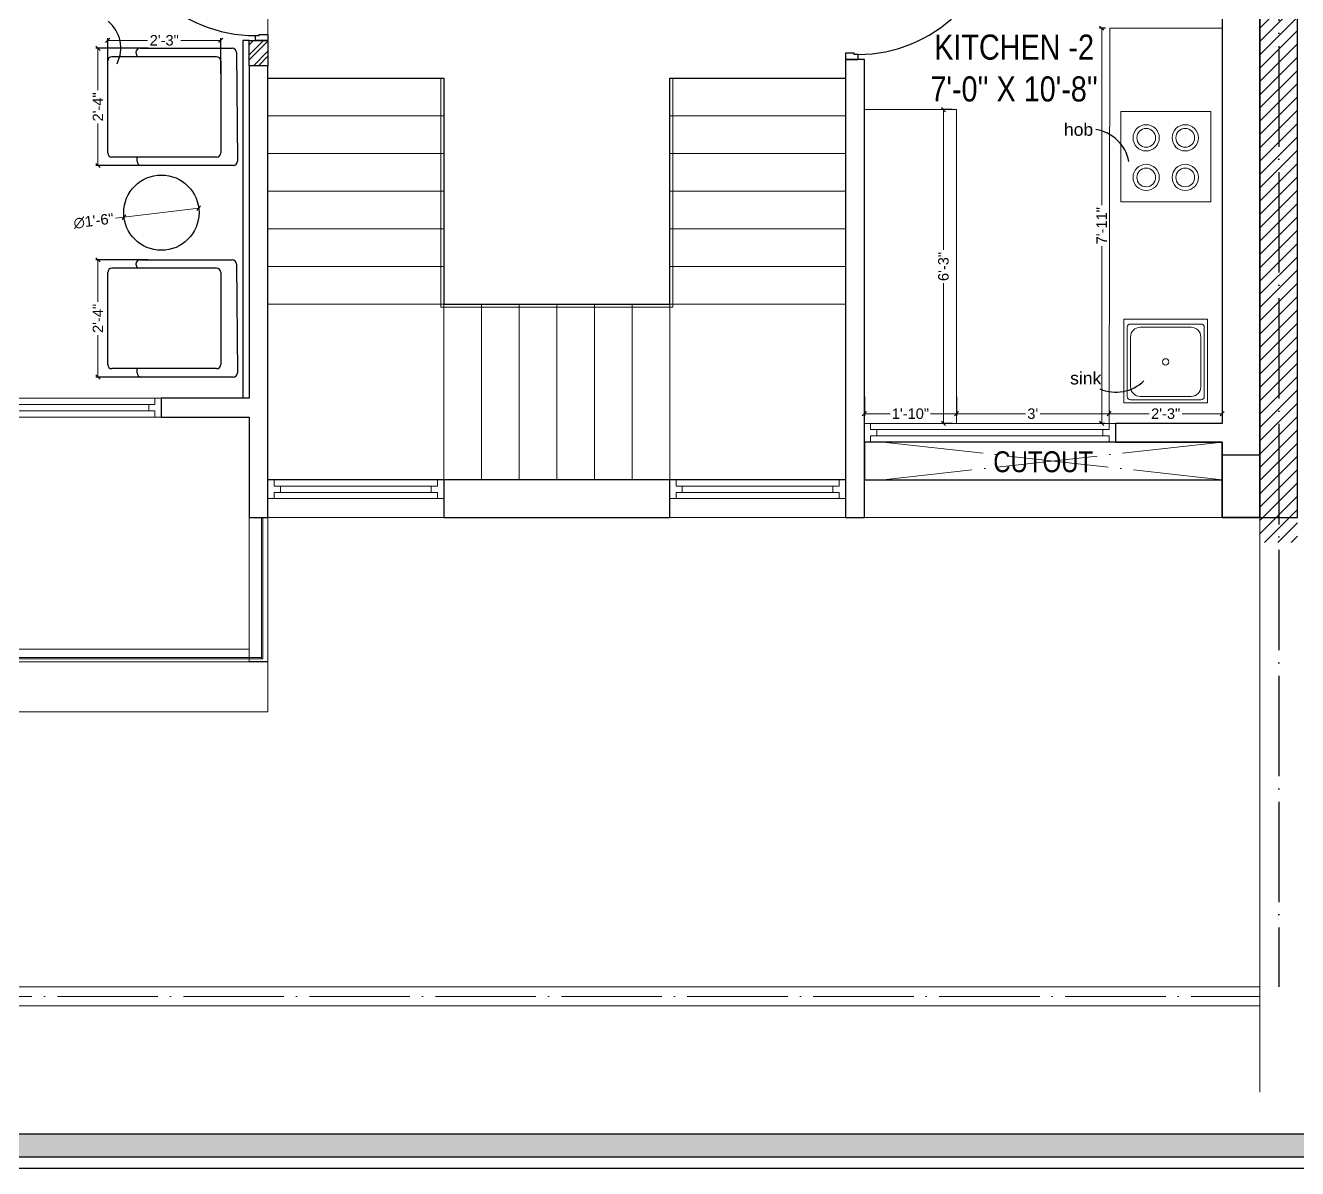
# Model space of a CAD drawing. Header units: millimetres. Extents: x 56222 to 3066687, y -650199 to -121287.
# Drawn here: x 155545.3 to 155849.2, y -179290 to -179016.7 of the extents above; entities that cross this region are included whole.
import ezdxf

# ---------------------------------------------------------------- set-up
doc = ezdxf.new("R2010")
doc.units = ezdxf.units.MM
doc.header["$MEASUREMENT"] = 0
doc.header["$PDMODE"] = 35
doc.linetypes.add('ACAD_ISO04W100', pattern=[30, 24, -3, 0, -3])
doc.layers.get('Defpoints').update_dxf_attribs({"color": 220})
for name, color, linetype in [('AR DOOR', 40, 'Continuous'), ('AR ELE-5', 134, 'Continuous'), ('str coll', 6, 'Continuous')]:
    doc.layers.add(name, color=color, linetype=linetype)
for name, color, linetype, lineweight in [('COLUMN', 1, 'Continuous', 30), ('dim05', 1, 'Continuous', 13), ('FIRST FLOOR', 7, 'Continuous', 9), ('FIRST FLOOR ( DW_RAIL )', 7, 'Continuous', 9), ('FIRST FLOOR ( TEXT )', 7, 'Continuous', 9), ('FIRST FLOOR_( PLine )_', 251, 'Continuous', 30), ('FIRST FLOOR_( STAIR )', 251, 'Continuous', 9), ('FURNITURE', 32, 'Continuous', 9), ('GROUND FLOOR', 7, 'Continuous', 9), ('GROUND FLOOR  ( HATCH )', 251, 'Continuous', 9), ('GROUND FLOOR  ( PLINE )', 251, 'Continuous', 30), ('GROUND FLOOR ( DW_RAIL )', 7, 'Continuous', 9), ('Labelling', 1, 'Continuous', 25), ('NAME PLATE', 7, 'Continuous', 25), ('wall', 7, 'Continuous', 30), ('X_PLOT', 1, 'Continuous', 9)]:
    doc.layers.add(name, color=color, linetype=linetype, lineweight=lineweight)
doc.layers.add('XX~SLAB ( PLINE )', color=251, linetype='Continuous', plot=False)
doc.styles.add('Arial', font='arial.ttf')
doc.styles.add("Cn_BT_0'-0", font='swissc.ttf')
doc.styles.add('KATHA', font='swissc.ttf')
doc.styles.get("Standard").update_dxf_attribs({"font": 'arial.ttf', "height": 6})
doc.styles.add('style4', font='ARIALN.TTF')
doc.dimstyles.new('ISO-25', dxfattribs={"dimtxt": 2.5, "dimasz": 1, "dimexe": 0.5, "dimexo": 1, "dimtad": 0, "dimdec": 1, "dimlunit": 4, "dimtxsty": 'Standard', "dimblk": 'OBLIQUE', "dimcen": 2.5, "dimclrd": 1, "dimclre": 1, "dimclrt": 5, "dimadec": 0, "dimazin": 0, "dimtfac": 1, "dimtdec": 1, "dimtmove": 0, "dimatfit": 3, "dimfxl": 1, "dimlwd": -1, "dimarcsym": 0})

# ---------------------------------------------------------------- blocks, each defined once
blk = doc.blocks.new('*U255')
for points in [[(0, 0), (0, 1120), (-30, 1120), (-30, 0)], [(40, 0), (0, 0), (0, -30), (-10, -30), (-10, -100), (40, -100)], [(-1160, 0), (-1120, 0), (-1120, -30), (-1110, -30), (-1110, -100), (-1160, -100)]]:
    blk.add_lwpolyline(points, close=True)
at = {"layer": 'AR ELE-5', "linetype": 'ByBlock', "ltscale": 15}
blk.add_arc((2, -1), 1122, 92.373, 179.9653, dxfattribs=at)
blk = doc.blocks.new('*U256')
for points in [[(-1160, 0), (-1120, 0), (-1120, 30), (-1110, 30), (-1110, 100), (-1160, 100)], [(0, 0), (0, -1120), (-30, -1120), (-30, 0)], [(40, 0), (0, 0), (0, 30), (-10, 30), (-10, 100), (40, 100)]]:
    blk.add_lwpolyline(points, close=True)
at = {"layer": 'AR ELE-5', "linetype": 'ByBlock', "ltscale": 15}
blk.add_arc((2, 1), 1122, 180.0347, 267.627, dxfattribs=at)
blk = doc.blocks.new('LAYOUT FILE')
at = {"layer": 'NAME PLATE', "true_color": 0xd39e00}
h = blk.add_hatch(color=42, dxfattribs=at)
h.paths.add_polyline_path([(3346889.83, -513806.18), (3346889.83, -514260.7), (3347535.56, -514260.7), (3347535.56, -513806.18)])
h.paths.add_polyline_path([(3346894.36, -513810.71), (3347531.03, -513810.71), (3347531.03, -514256.17), (3346894.36, -514256.17)], flags=16)
at = {"layer": 'NAME PLATE', "color": 42, "true_color": 0xd39e00}
for points in [[(3346887.56, -513803.91), (3347537.83, -513803.91), (3347537.83, -514262.96), (3346887.56, -514262.96)], [(3346889.83, -513806.18), (3347535.56, -513806.18), (3347535.56, -514260.7), (3346889.83, -514260.7)], [(3346894.36, -513810.71), (3347531.03, -513810.71), (3347531.03, -514256.17), (3346894.36, -514256.17)]]:
    blk.add_lwpolyline(points, close=True, dxfattribs=at)
blk = doc.blocks.new("SINK 20'' X 20''")
at = {"layer": 'FURNITURE'}
for p, q in [((3351628.98, -518299.55), (3351628.98, -518283)), ((3351629.75, -518282.23), (3351646.6, -518282.23)), ((3351632.08, -518283), (3351644.24, -518283)), ((3351647.38, -518283), (3351647.38, -518299.55)), ((3351629.75, -518297.22), (3351629.75, -518285.33)), ((3351646.57, -518285.33), (3351646.57, -518297.22)), ((3351644.24, -518299.55), (3351632.08, -518299.55)), ((3351646.6, -518300.32), (3351629.75, -518300.32))]:
    blk.add_line(p, q, dxfattribs=at)
blk.add_lwpolyline([(3351648.16, -518281.09), (3351628.16, -518281.09), (3351628.16, -518301.09), (3351648.16, -518301.09)], close=True, dxfattribs=at)
blk.add_circle((3351638.16, -518291.28), 0.762, dxfattribs=at)
for centre, radius, start, end in [((3351629.75, -518283), 0.775, 90, 180), ((3351632.08, -518285.33), 2.32, 90, 180), ((3351644.24, -518285.33), 2.32, 0, 90), ((3351646.6, -518283), 0.775, 0, 90), ((3351632.08, -518297.22), 2.32, 180, 270), ((3351644.24, -518297.22), 2.32, 270, 0), ((3351629.75, -518299.55), 0.775, 180, 270), ((3351646.6, -518299.55), 0.775, 270, 0)]:
    blk.add_arc(centre, radius, start, end, dxfattribs=at)
blk = doc.blocks.new('sf sfs')
at = {"layer": 'FURNITURE'}
blk.add_line((3348685.97, -514612.12), (3348664.42, -514612.12), dxfattribs=at)
blk.add_lwpolyline([(3348664.42, -514612.12), (3348664.42, -514590.57), (3348685.97, -514590.57), (3348685.97, -514612.12)], dxfattribs=at)
for centre, radius in [((3348670.49, -514596.83), 3.14), ((3348670.49, -514596.83), 2.24), ((3348679.82, -514596.83), 3.14), ((3348679.82, -514596.83), 2.24), ((3348670.49, -514606.3), 3.14), ((3348670.49, -514606.3), 2.24), ((3348679.82, -514606.3), 3.14), ((3348679.82, -514606.3), 2.24)]:
    blk.add_circle(centre, radius, dxfattribs=at)
blk = doc.blocks.new('_Oblique')
at = {"layer": 'wall', "color": 0, "lineweight": -2}
blk.add_line((-0.5, -0.5), (0.5, 0.5), dxfattribs=at)
blk = doc.blocks.new('*D305')
at = {"layer": 'Defpoints', "color": 0, "transparency": 16777216}
for p in [(155745.72, -179104.5), (155767.72, -179104.5), (155767.72, -179109.55)]:
    blk.add_point(p, dxfattribs=at)
at = {"layer": 'dim05', "color": 1, "linetype": 'Continuous', "lineweight": -2, "transparency": 16777216}
for p, q in [((155745.72, -179105.5), (155745.72, -179110.05)), ((155767.72, -179105.5), (155767.72, -179110.05))]:
    blk.add_line(p, q, dxfattribs=at)
at = {"layer": 'dim05', "color": 1, "linetype": 'Continuous', "transparency": 16777216}
for p, q in [((155745.72, -179109.55), (155751.92, -179109.55)), ((155767.72, -179109.55), (155761.52, -179109.55))]:
    blk.add_line(p, q, dxfattribs=at)
at = {"layer": 'dim05', "color": 1, "transparency": 16777216, "rotation": 180}
blk.add_blockref('_Oblique', (155745.72, -179109.55), dxfattribs=at)
at = {"layer": 'dim05', "color": 1, "transparency": 16777216}
blk.add_blockref('_Oblique', (155767.72, -179109.55), dxfattribs=at)
at = {"layer": 'dim05', "color": 5, "lineweight": 25, "transparency": 16777216, "insert": (155756.72, -179109.55), "char_height": 2.5, "attachment_point": 5, "style": 'Arial'}
blk.add_mtext('1\'-10"', dxfattribs=at)
blk = doc.blocks.new('*D306')
at = {"layer": 'Defpoints', "color": 0, "transparency": 16777216}
for p in [(155767.72, -179104.5), (155804.19, -179109.55), (155804.19, -179109.67)]:
    blk.add_point(p, dxfattribs=at)
at = {"layer": 'dim05', "color": 1, "linetype": 'Continuous', "lineweight": -2, "transparency": 16777216}
for p, q in [((155767.72, -179105.5), (155767.72, -179110.05)), ((155804.19, -179108.67), (155804.19, -179109.05))]:
    blk.add_line(p, q, dxfattribs=at)
at = {"layer": 'dim05', "color": 1, "linetype": 'Continuous', "transparency": 16777216}
for p, q in [((155767.72, -179109.55), (155784.18, -179109.55)), ((155804.19, -179109.55), (155787.73, -179109.55))]:
    blk.add_line(p, q, dxfattribs=at)
at = {"layer": 'dim05', "color": 1, "transparency": 16777216, "rotation": 180}
blk.add_blockref('_Oblique', (155767.72, -179109.55), dxfattribs=at)
at = {"layer": 'dim05', "color": 1, "transparency": 16777216}
blk.add_blockref('_Oblique', (155804.19, -179109.55), dxfattribs=at)
at = {"layer": 'dim05', "color": 5, "lineweight": 25, "transparency": 16777216, "insert": (155785.95, -179109.55), "char_height": 2.5, "attachment_point": 5, "style": 'Arial'}
blk.add_mtext("3'", dxfattribs=at)
blk = doc.blocks.new('*D307')
at = {"layer": 'Defpoints', "color": 0, "transparency": 16777216}
for p in [(155804.19, -179109.67), (155831.22, -179109.55), (155831.22, -179109.92)]:
    blk.add_point(p, dxfattribs=at)
at = {"layer": 'dim05', "color": 1, "linetype": 'Continuous', "lineweight": -2, "transparency": 16777216}
for p, q in [((155804.19, -179108.67), (155804.19, -179109.05)), ((155831.22, -179108.92), (155831.22, -179109.05))]:
    blk.add_line(p, q, dxfattribs=at)
at = {"layer": 'dim05', "color": 1, "linetype": 'Continuous', "transparency": 16777216}
for p, q in [((155804.19, -179109.55), (155813.73, -179109.55)), ((155831.22, -179109.55), (155821.67, -179109.55))]:
    blk.add_line(p, q, dxfattribs=at)
at = {"layer": 'dim05', "color": 1, "transparency": 16777216, "rotation": 180}
blk.add_blockref('_Oblique', (155804.19, -179109.55), dxfattribs=at)
at = {"layer": 'dim05', "color": 1, "transparency": 16777216}
blk.add_blockref('_Oblique', (155831.22, -179109.55), dxfattribs=at)
at = {"layer": 'dim05', "color": 5, "lineweight": 25, "transparency": 16777216, "insert": (155817.7, -179109.55), "char_height": 2.5, "attachment_point": 5, "style": 'Arial'}
blk.add_mtext('2\'-3"', dxfattribs=at)
blk = doc.blocks.new('*D308')
at = {"layer": 'Defpoints', "color": 0, "transparency": 16777216}
for p in [(155767.72, -179036.85), (155764.62, -179111.85), (155767.72, -179111.85)]:
    blk.add_point(p, dxfattribs=at)
at = {"layer": 'dim05', "color": 1, "linetype": 'Continuous', "lineweight": -2, "transparency": 16777216}
for p, q in [((155766.72, -179036.85), (155764.12, -179036.85)), ((155766.72, -179111.85), (155764.12, -179111.85))]:
    blk.add_line(p, q, dxfattribs=at)
at = {"layer": 'dim05', "color": 1, "linetype": 'Continuous', "transparency": 16777216}
for p, q in [((155764.62, -179036.85), (155764.62, -179070.39)), ((155764.62, -179111.85), (155764.62, -179078.3))]:
    blk.add_line(p, q, dxfattribs=at)
at = {"layer": 'dim05', "color": 1, "transparency": 16777216}
for p, rotation in [((155764.62, -179036.85), 90), ((155764.62, -179111.85), 270)]:
    blk.add_blockref('_Oblique', p, dxfattribs=dict(at, rotation=rotation))
at = {"layer": 'dim05', "color": 5, "lineweight": 25, "transparency": 16777216, "insert": (155764.62, -179074.35), "char_height": 2.5, "attachment_point": 5, "rotation": 90, "style": 'Arial'}
blk.add_mtext('6\'-3"', dxfattribs=at)
blk = doc.blocks.new('*D309')
at = {"layer": 'Defpoints', "color": 0, "transparency": 16777216}
for p in [(155804.35, -179017.35), (155802.42, -179111.85), (155804.22, -179111.85)]:
    blk.add_point(p, dxfattribs=at)
at = {"layer": 'dim05', "color": 1, "linetype": 'Continuous', "lineweight": -2, "transparency": 16777216}
for p, q in [((155803.35, -179017.35), (155801.92, -179017.35)), ((155803.22, -179111.85), (155801.92, -179111.85))]:
    blk.add_line(p, q, dxfattribs=at)
at = {"layer": 'dim05', "color": 1, "linetype": 'Continuous', "transparency": 16777216}
for p, q in [((155802.42, -179017.35), (155802.42, -179059.69)), ((155802.42, -179111.85), (155802.42, -179069.51))]:
    blk.add_line(p, q, dxfattribs=at)
at = {"layer": 'dim05', "color": 1, "transparency": 16777216}
for p, rotation in [((155802.42, -179017.35), 90), ((155802.42, -179111.85), 270)]:
    blk.add_blockref('_Oblique', p, dxfattribs=dict(at, rotation=rotation))
at = {"layer": 'dim05', "color": 5, "lineweight": 25, "transparency": 16777216, "insert": (155802.42, -179064.6), "char_height": 2.5, "attachment_point": 5, "rotation": 90, "style": 'Arial'}
blk.add_mtext('7\'-11"', dxfattribs=at)
blk = doc.blocks.new('*D348')
at = {"layer": 'Defpoints', "color": 0, "transparency": 16777216}
for p in [(155562.59, -179022.18), (155575.62, -179022.18), (155574.98, -179050.2)]:
    blk.add_point(p, dxfattribs=at)
at = {"layer": 'dim05', "color": 1, "linetype": 'Continuous', "lineweight": -2, "transparency": 16777216}
for p, q in [((155574.62, -179022.18), (155562.09, -179022.18)), ((155573.98, -179050.2), (155562.09, -179050.2))]:
    blk.add_line(p, q, dxfattribs=at)
at = {"layer": 'dim05', "color": 1, "linetype": 'Continuous', "transparency": 16777216}
for p, q in [((155562.59, -179022.18), (155562.59, -179032.22)), ((155562.59, -179050.2), (155562.59, -179040.16))]:
    blk.add_line(p, q, dxfattribs=at)
at = {"layer": 'dim05', "color": 1, "transparency": 16777216}
for p, rotation in [((155562.59, -179022.18), 90), ((155562.59, -179050.2), 270)]:
    blk.add_blockref('_Oblique', p, dxfattribs=dict(at, rotation=rotation))
at = {"layer": 'dim05', "color": 5, "lineweight": 25, "transparency": 16777216, "insert": (155562.59, -179036.19), "char_height": 2.5, "attachment_point": 5, "rotation": 90, "style": 'Arial'}
blk.add_mtext('2\'-4"', dxfattribs=at)
blk = doc.blocks.new('*D349')
at = {"layer": 'Defpoints', "color": 0, "transparency": 16777216}
for p in [(155562.59, -179072.75), (155575.62, -179072.75), (155574.98, -179100.77)]:
    blk.add_point(p, dxfattribs=at)
at = {"layer": 'dim05', "color": 1, "linetype": 'Continuous', "lineweight": -2, "transparency": 16777216}
for p, q in [((155574.62, -179072.75), (155562.09, -179072.75)), ((155573.98, -179100.77), (155562.09, -179100.77))]:
    blk.add_line(p, q, dxfattribs=at)
at = {"layer": 'dim05', "color": 1, "linetype": 'Continuous', "transparency": 16777216}
for p, q in [((155562.59, -179072.75), (155562.59, -179082.79)), ((155562.59, -179100.77), (155562.59, -179090.73))]:
    blk.add_line(p, q, dxfattribs=at)
at = {"layer": 'dim05', "color": 1, "transparency": 16777216}
for p, rotation in [((155562.59, -179072.75), 90), ((155562.59, -179100.77), 270)]:
    blk.add_blockref('_Oblique', p, dxfattribs=dict(at, rotation=rotation))
at = {"layer": 'dim05', "color": 5, "lineweight": 25, "transparency": 16777216, "insert": (155562.59, -179086.76), "char_height": 2.5, "attachment_point": 5, "rotation": 90, "style": 'Arial'}
blk.add_mtext('2\'-4"', dxfattribs=at)
blk = doc.blocks.new('*D350')
at = {"layer": 'Defpoints', "color": 0, "transparency": 16777216}
for p in [(155591.94, -179020.28), (155564.94, -179030.69), (155591.94, -179029.29)]:
    blk.add_point(p, dxfattribs=at)
at = {"layer": 'dim05', "color": 1, "linetype": 'Continuous', "lineweight": -2, "transparency": 16777216}
for p, q in [((155564.94, -179029.69), (155564.94, -179019.78)), ((155591.94, -179028.29), (155591.94, -179019.78))]:
    blk.add_line(p, q, dxfattribs=at)
at = {"layer": 'dim05', "color": 1, "linetype": 'Continuous', "transparency": 16777216}
for p, q in [((155564.94, -179020.28), (155574.47, -179020.28)), ((155591.94, -179020.28), (155582.4, -179020.28))]:
    blk.add_line(p, q, dxfattribs=at)
at = {"layer": 'dim05', "color": 1, "transparency": 16777216, "rotation": 180}
blk.add_blockref('_Oblique', (155564.94, -179020.28), dxfattribs=at)
at = {"layer": 'dim05', "color": 1, "transparency": 16777216}
blk.add_blockref('_Oblique', (155591.94, -179020.28), dxfattribs=at)
at = {"layer": 'dim05', "color": 5, "lineweight": 25, "transparency": 16777216, "insert": (155578.44, -179020.28), "char_height": 2.5, "attachment_point": 5, "style": 'Arial'}
blk.add_mtext('2\'-3"', dxfattribs=at)
blk = doc.blocks.new('*D351')
at = {"layer": 'Defpoints', "color": 0, "transparency": 16777216}
for p in [(155586.68, -179060.37), (155568.81, -179062.58)]:
    blk.add_point(p, dxfattribs=at)
at = {"layer": 'dim05', "color": 1, "linetype": 'Continuous', "transparency": 16777216}
for p in [(155586.68, -179060.37), (155566.83, -179062.83)]:
    blk.add_line(p, (155568.81, -179062.58), dxfattribs=at)
at = {"layer": 'dim05', "color": 1, "transparency": 16777216}
for p, rotation in [((155568.81, -179062.58), 7.069879485861925), ((155586.68, -179060.37), 187.0698794858619)]:
    blk.add_blockref('_Oblique', p, dxfattribs=dict(at, rotation=rotation))
at = {"layer": 'dim05', "color": 5, "lineweight": 25, "transparency": 16777216, "insert": (155561.56, -179063.48), "char_height": 2.5, "attachment_point": 5, "rotation": 7.0699, "style": 'Arial'}
blk.add_mtext('∅1\'-6"', dxfattribs=at)

msp = doc.modelspace()

# ---------------------------------------------------------------- hatches: boundary and pattern name
at = {"layer": 'GROUND FLOOR  ( HATCH )'}
h = msp.add_hatch(dxfattribs=at)
h.set_pattern_fill('ANSI31', color=6, scale=18, style=0)
h.set_pattern_definition([(45, (39308.5322, -16521.1726), (-1.590990258, 1.590990258), [])])
h.paths.add_polyline_path([(155849.2181, -178796.847), (155840.2181, -178796.847), (155840.2181, -179140.347), (155849.2181, -179140.347)])
at = {"layer": 'GROUND FLOOR  ( PLINE )', "lineweight": 5}
h = msp.add_hatch(dxfattribs=at)
h.set_pattern_fill('ANSI32', color=3, scale=6.783779)
h.set_pattern_definition([(45, (2469.8037, -8746.2638), (-1.79882093, 1.79882093), []), (45, (2471.003, -8746.2638), (-1.79882093, 1.79882093), [])])
h.paths.add_polyline_path([(155582.2181, -178903.347), (155566.7181, -178903.347), (155566.7181, -178907.847), (155582.2181, -178907.847)])
h.paths.add_polyline_path([(155699.2181, -178925.847), (155694.7181, -178925.847), (155694.7181, -178917.847), (155699.2181, -178917.847)])
h.paths.add_polyline_path([(155735.2181, -178984.347), (155741.2181, -178984.347), (155741.2181, -178979.847), (155735.2181, -178979.847)])
h.paths.add_polyline_path([(155598.7181, -179020.347), (155603.2181, -179020.347), (155603.2181, -179026.347), (155598.7181, -179026.347)])

# ---------------------------------------------------------------- linework, layer by layer
at = {"layer": 'COLUMN'}
msp.add_lwpolyline([(155831.2181, -179119.347), (155840.2181, -179119.347), (155840.2181, -179134.347), (155831.2181, -179134.347)], close=True, dxfattribs=at)
at = {"layer": 'FIRST FLOOR'}
for p, q in [((155840.2181, -178823.847), (155840.2181, -179134.347)), ((155603.2181, -179134.347), (155603.2181, -178984.347)), ((155831.2181, -178984.347), (155831.2181, -179111.847)), ((155598.7181, -179105.847), (155598.7181, -179020.347)), ((155603.2181, -179020.347), (155598.7181, -179020.347)), ((155741.2181, -179024.847), (155741.2181, -179134.347)), ((155741.2181, -179024.847), (155745.7181, -179024.847)), ((155745.7181, -179024.847), (155745.7181, -179111.847)), ((155598.7181, -179105.847), (155577.7181, -179105.847)), ((155577.7181, -179105.847), (155577.7181, -179110.347)), ((155598.7181, -179134.347), (155598.7181, -179110.347)), ((155745.7181, -179111.847), (155831.2181, -179111.847)), ((155745.7181, -179116.347), (155745.7181, -179111.847)), ((155805.7181, -179111.847), (155805.7181, -179116.347)), ((155745.7181, -179116.347), (155745.7181, -179134.347)), ((155745.7181, -179116.347), (155831.2181, -179116.347)), ((155831.2181, -179116.347), (155831.2181, -179134.347)), ((155741.2181, -179125.347), (155603.2181, -179125.347)), ((155645.2181, -179125.347), (155645.2181, -179134.347)), ((155699.2181, -179125.347), (155699.2181, -179134.347)), ((155831.2181, -179125.347), (155745.7181, -179125.347)), ((155840.2181, -179134.347), (155598.7181, -179134.347))]:
    msp.add_line(p, q, dxfattribs=at)
at = {"layer": 'FIRST FLOOR ( DW_RAIL )'}
for p, q in [((155598.7181, -179134.347), (155598.7181, -179165.847)), ((155601.647, -179168.147), (155601.647, -179134.347)), ((155601.9681, -179168.147), (155601.9681, -179134.347)), ((155603.2181, -179134.347), (155603.2181, -179168.847)), ((155598.7181, -179167.847), (155601.647, -179167.847)), ((155598.7181, -179168.147), (155601.9681, -179168.147))]:
    msp.add_line(p, q, dxfattribs=at)
for points in [[(155603.2181, -179134.347), (155603.2181, -179180.847), (155435.2181, -179180.847), (155435.2181, -178823.847), (155439.7181, -178823.847)], [(155577.7181, -179107.347), (155577.7181, -179108.847)]]:
    msp.add_lwpolyline(points, dxfattribs=at)
for points in [[(155435.2181, -178823.847), (155840.2181, -178823.847), (155840.2182, -179134.347), (155831.2181, -179134.347), (155811.4135, -179134.347), (155771.0763, -179134.347), (155745.7181, -179134.347), (155603.2181, -179134.347), (155603.2181, -179180.847), (155435.2181, -179180.847)], [(155577.7181, -179105.847), (155576.2181, -179105.847), (155576.2181, -179107.347), (155574.7181, -179107.347), (155574.7181, -179108.847), (155472.7181, -179108.847), (155472.7181, -179107.347), (155471.2181, -179107.347), (155471.2181, -179105.847), (155469.7181, -179105.847), (155469.7181, -179110.347), (155471.2181, -179110.347), (155471.2181, -179108.847), (155472.7181, -179108.847), (155472.7181, -179107.347), (155574.7181, -179107.347), (155574.7181, -179108.847), (155576.2181, -179108.847), (155576.2181, -179110.347), (155577.7181, -179110.347), (155577.7181, -179105.847), (155469.7181, -179105.847), (155469.7181, -179110.347), (155577.7181, -179110.347)], [(155441.2181, -179110.347), (155444.2181, -179110.347), (155444.2181, -179165.847), (155598.7181, -179165.847), (155598.7181, -179167.847), (155442.2181, -179167.847), (155442.2181, -179110.347), (155441.9181, -179110.347), (155441.9181, -179168.147), (155598.7181, -179168.147), (155598.7181, -179165.847), (155444.2181, -179165.847), (155444.2181, -179110.347), (155441.2181, -179110.347), (155441.2181, -179168.847), (155598.7181, -179168.847), (155598.7181, -179165.847), (155444.2181, -179165.847), (155444.2181, -179110.347)]]:
    msp.add_lwpolyline(points, close=True, dxfattribs=at)
at = {"layer": 'FIRST FLOOR_( PLine )_'}
for points in [[(155840.2181, -178823.847), (155795.2181, -178823.847), (155795.2181, -178828.347), (155831.2181, -178828.347), (155831.2181, -178979.847), (155741.2181, -178979.847), (155741.2181, -178984.347), (155831.2181, -178984.347), (155831.2181, -179111.847), (155805.7181, -179111.847), (155805.7181, -179116.347), (155831.2181, -179116.347), (155831.2181, -179134.347), (155840.2181, -179134.347)], [(155745.7181, -179024.847), (155741.2181, -179024.847), (155741.2181, -179134.347), (155745.7181, -179134.347), (155745.7181, -179116.347), (155745.7181, -179116.347), (155745.7181, -179111.847), (155745.7181, -179111.847)], [(155603.2181, -179026.347), (155598.7181, -179026.347), (155598.7181, -179105.847), (155577.7181, -179105.847), (155577.7181, -179110.347), (155598.7181, -179110.347), (155598.7181, -179134.347), (155603.2181, -179134.347)], [(155699.2181, -179125.347), (155645.2181, -179125.347), (155645.2181, -179129.847), (155645.2181, -179134.347), (155699.2181, -179134.347)]]:
    msp.add_lwpolyline(points, close=True, dxfattribs=at)
at = {"layer": 'FIRST FLOOR_( STAIR )'}
for p, q in [((155645.2181, -179029.347), (155603.2181, -179029.347)), ((155645.2181, -179029.347), (155645.2181, -179125.347)), ((155741.2181, -179029.347), (155699.2181, -179029.347)), ((155699.2181, -179029.347), (155699.2181, -179125.347)), ((155645.2181, -179038.347), (155603.2181, -179038.347)), ((155741.2181, -179038.347), (155699.2181, -179038.347)), ((155645.2181, -179047.347), (155603.2181, -179047.347)), ((155741.2181, -179047.347), (155699.2181, -179047.347)), ((155645.2181, -179056.347), (155603.2181, -179056.347)), ((155741.2181, -179056.347), (155699.2181, -179056.347)), ((155645.2181, -179065.347), (155603.2181, -179065.347)), ((155741.2181, -179065.347), (155699.2181, -179065.347)), ((155645.2181, -179074.347), (155603.2181, -179074.347)), ((155741.2181, -179074.347), (155699.2181, -179074.347)), ((155741.2181, -179083.347), (155603.2181, -179083.347)), ((155654.2181, -179083.347), (155654.2181, -179125.347)), ((155663.2181, -179083.347), (155663.2181, -179125.347)), ((155672.2181, -179083.347), (155672.2181, -179125.347)), ((155681.2181, -179083.347), (155681.2181, -179125.347)), ((155690.2181, -179083.347), (155690.2181, -179125.347))]:
    msp.add_line(p, q, dxfattribs=at)
msp.add_lwpolyline([(155644.5181, -179029.347), (155645.2181, -179029.347), (155645.2181, -179083.347), (155699.2181, -179083.347), (155699.2181, -179029.347), (155699.9181, -179029.347), (155699.9181, -179084.047), (155644.5181, -179084.047), (155644.5181, -179029.347)], close=True, dxfattribs=at)
at = {"layer": 'FURNITURE'}
for p, q in [((155804.1838, -179111.847), (155804.346, -179017.347)), ((155804.346, -179017.347), (155831.2181, -179017.347)), ((155745.7181, -179036.847), (155767.7181, -179036.847)), ((155767.7181, -179036.847), (155767.7181, -179111.847))]:
    msp.add_line(p, q, dxfattribs=at)
at = {"layer": 'FURNITURE', "lineweight": 30}
for p, q in [((155572.6713, -179022.1808), (155594.6713, -179022.1808)), ((155564.9355, -179047.1983), (155564.9355, -179025.1983)), ((155587.9355, -179024.1983), (155565.9355, -179024.1983)), ((155571.6713, -179023.1808), (155571.9355, -179024.1983)), ((155590.9355, -179024.1983), (155587.9355, -179024.1983)), ((155591.9355, -179025.1983), (155591.9355, -179047.1983)), ((155595.6713, -179023.1808), (155595.9355, -179049.1983)), ((155590.9355, -179048.1983), (155565.9355, -179048.1983)), ((155571.9355, -179049.1983), (155571.9355, -179048.1983)), ((155594.9355, -179050.1983), (155572.9355, -179050.1983)), ((155571.6713, -179073.7542), (155571.9355, -179074.7718)), ((155572.6713, -179072.7542), (155594.6713, -179072.7542)), ((155595.6713, -179073.7542), (155595.9355, -179099.7718)), ((155564.9355, -179097.7718), (155564.9355, -179075.7718)), ((155587.9355, -179074.7718), (155565.9355, -179074.7718)), ((155590.9355, -179074.7718), (155587.9355, -179074.7718)), ((155591.9355, -179075.7718), (155591.9355, -179097.7718)), ((155590.9355, -179098.7718), (155565.9355, -179098.7718)), ((155571.9355, -179099.7718), (155571.9355, -179098.7718)), ((155594.9355, -179100.7718), (155572.9355, -179100.7718))]:
    msp.add_line(p, q, dxfattribs=at)
msp.add_lwpolyline([(155598.7181, -179020.347), (155597.2181, -179020.347), (155597.2181, -179105.847)], dxfattribs=at)
msp.add_circle((155577.746, -179061.4763), 9, dxfattribs=at)
for centre, start, end in [((155572.6713, -179023.1808), 90, 180), ((155594.6713, -179023.1808), 0, 90), ((155565.9355, -179025.1983), 90, 180), ((155590.9355, -179025.1983), 0, 90), ((155565.9355, -179047.1983), 180, 270), ((155590.9355, -179047.1983), 270, 0), ((155572.9355, -179049.1983), 180, 270), ((155594.9355, -179049.1983), 270, 0), ((155572.6713, -179073.7542), 90, 180), ((155594.6713, -179073.7542), 0, 90), ((155565.9355, -179075.7718), 90, 180), ((155590.9355, -179075.7718), 0, 90), ((155565.9355, -179097.7718), 180, 270), ((155590.9355, -179097.7718), 270, 0), ((155572.9355, -179099.7718), 180, 270), ((155594.9355, -179099.7718), 270, 0)]:
    msp.add_arc(centre, 1, start, end, dxfattribs=at)
at = {"layer": 'GROUND FLOOR'}
for p, q in [((155840.2181, -178750.7981), (155840.2181, -179271.7309)), ((155840.2181, -179134.347), (155840.2181, -179271.7309)), ((155344.4681, -179246.597), (155840.2181, -179246.597)), ((155339.9681, -179251.097), (155840.2181, -179251.097))]:
    msp.add_line(p, q, dxfattribs=at)
at = {"layer": 'GROUND FLOOR', "color": 1, "linetype": 'ACAD_ISO04W100'}
for p, q in [((155844.7181, -178750.7981), (155844.7181, -179134.347)), ((155750.2181, -179116.347), (155831.2181, -179125.347)), ((155831.2181, -179116.347), (155750.2181, -179125.347))]:
    msp.add_line(p, q, dxfattribs=at)
msp.add_lwpolyline([(155840.2181, -178786.347), (155342.2181, -178786.347), (155342.2181, -179248.847), (155840.2181, -179248.847)], dxfattribs=at)
at = {"layer": 'GROUND FLOOR', "color": 6, "lineweight": 30}
msp.add_lwpolyline([(155849.2181, -178790.847), (155840.2181, -178790.847), (155840.2181, -179134.347), (155849.2181, -179134.347)], close=True, dxfattribs=at)
at = {"layer": 'GROUND FLOOR'}
msp.add_lwpolyline([(155645.2181, -179029.347), (155645.2181, -179083.347), (155699.2181, -179083.347), (155699.2181, -179029.347)], dxfattribs=at)
at = {"layer": 'GROUND FLOOR  ( PLINE )', "color": 3}
msp.add_lwpolyline([(155598.7181, -179020.347), (155603.2181, -179020.347), (155603.2181, -179026.347), (155598.7181, -179026.347)], close=True, dxfattribs=at)
at = {"layer": 'GROUND FLOOR ( DW_RAIL )'}
for points in [[(155805.7181, -179111.847), (155804.2181, -179111.847), (155804.2181, -179113.347), (155802.7181, -179113.347), (155802.7181, -179114.847), (155748.7181, -179114.847), (155748.7181, -179113.347), (155747.2181, -179113.347), (155747.2181, -179111.847), (155745.7181, -179111.847), (155745.7181, -179116.347), (155747.2181, -179116.347), (155747.2181, -179114.847), (155748.7181, -179114.847), (155748.7181, -179113.347), (155802.7181, -179113.347), (155802.7181, -179114.847), (155804.2181, -179114.847), (155804.2181, -179116.347), (155805.7181, -179116.347), (155805.7181, -179111.847), (155745.7181, -179111.847), (155745.7181, -179116.347), (155805.7181, -179116.347)], [(155645.2181, -179125.347), (155643.7181, -179125.347), (155643.7181, -179126.847), (155642.2181, -179126.847), (155642.2181, -179128.347), (155606.2181, -179128.347), (155606.2181, -179126.847), (155604.7181, -179126.847), (155604.7181, -179125.347), (155603.2181, -179125.347), (155603.2181, -179129.847), (155604.7181, -179129.847), (155604.7181, -179128.347), (155606.2181, -179128.347), (155606.2181, -179126.847), (155642.2181, -179126.847), (155642.2181, -179128.347), (155643.7181, -179128.347), (155643.7181, -179129.847), (155645.2181, -179129.847), (155645.2181, -179125.347), (155603.2181, -179125.347), (155603.2181, -179129.847), (155645.2181, -179129.847)], [(155741.2181, -179125.347), (155739.7181, -179125.347), (155739.7181, -179126.847), (155738.2181, -179126.847), (155738.2181, -179128.347), (155702.2181, -179128.347), (155702.2181, -179126.847), (155700.7181, -179126.847), (155700.7181, -179125.347), (155699.2181, -179125.347), (155699.2181, -179129.847), (155700.7181, -179129.847), (155700.7181, -179128.347), (155702.2181, -179128.347), (155702.2181, -179126.847), (155738.2181, -179126.847), (155738.2181, -179128.347), (155739.7181, -179128.347), (155739.7181, -179129.847), (155741.2181, -179129.847), (155741.2181, -179125.347), (155699.2181, -179125.347), (155699.2181, -179129.847), (155741.2181, -179129.847)]]:
    msp.add_lwpolyline(points, close=True, dxfattribs=at)
at = {"layer": 'Labelling', "color": 1}
for centre, radius, start, end in [((155559.8646, -179022.1037, -0.0704), 8.2055, 332.714834, 50.952724), ((155799.4653, -179051.0768), 9.6199, 11.002821, 80.528053), ((155805.7698, -179094.5991), 9.7961, 247.235557, 313.62321)]:
    msp.add_arc(centre, radius, start, end, dxfattribs=at)
at = {"layer": 'X_PLOT', "linetype": 'ACAD_ISO04W100', "lineweight": 30}
msp.add_line((155844.7181, -178750.7981), (155844.7181, -179246.597), dxfattribs=at)
at = {"layer": 'XX~SLAB ( PLINE )'}
msp.add_line((155603.2181, -179168.847), (155598.7181, -179168.847), dxfattribs=at)
msp.add_lwpolyline([(155603.2181, -179029.347), (155645.2181, -179029.347), (155645.2181, -179083.347), (155699.2181, -179083.347), (155699.2181, -179029.347), (155741.2181, -179029.347), (155741.2181, -179125.347), (155603.2181, -179125.347)], close=True, dxfattribs=at)
at = {"layer": 'XX~SLAB ( PLINE )', "color": 5}
msp.add_lwpolyline([(155745.7181, -179125.347), (155831.2181, -179125.347), (155831.2181, -179116.347), (155745.7181, -179116.347)], close=True, dxfattribs=at)

# ---------------------------------------------------------------- block references
at = {"lineweight": 35}
msp.add_blockref('sf sfs', (-3192857.4388, 335553.2465), dxfattribs=at)
at = {"layer": 'AR DOOR', "linetype": 'ByBlock', "lineweight": -2, "extrusion": (0, 0, -1), "xscale": -0.02999999999996949, "yscale": 0.02999999999996949, "zscale": -0.02999999999996949, "rotation": 270}
for name, p in [('*U255', (-155600.2181, -178985.547)), ('*U256', (-155744.2181, -178990.047))]:
    msp.add_blockref(name, p, dxfattribs=at)
at = {"layer": 'NAME PLATE', "lineweight": 0, "xscale": 1.209046105522275, "yscale": 1.209046105522275, "zscale": 1.209046105522275}
msp.add_blockref('LAYOUT FILE', (-3891291.6727, 442477.617, 0.1256), dxfattribs=at)
at = {"layer": 'str coll', "lineweight": 5}
msp.add_blockref("SINK 20'' X 20''", (-3195820.4494, 339194.1269), dxfattribs=at)

# ---------------------------------------------------------------- texts
at = {"layer": 'FIRST FLOOR ( TEXT )', "insert": (155781.4999, -179026.936), "char_height": 6, "attachment_point": 5, "style": 'KATHA'}
msp.add_mtext("KITCHEN -2 \\P7'-0'' X 10'-8''", dxfattribs=at)
at = {"layer": 'FIRST FLOOR ( TEXT )', "color": 1, "insert": (155788.4554, -179121.0678), "char_height": 5, "attachment_point": 5, "style": "Cn_BT_0'-0"}
msp.add_mtext('CUTOUT', dxfattribs=at)
at = {"layer": 'Labelling', "color": 1, "char_height": 3, "width": 33.454272, "attachment_point": 5, "style": 'style4'}
for s, insert in [('\\A1;{\\fArial|b0|i0|c0|p34;hob}', (155796.8938, -179041.6248)), ('\\A1;{\\fArial|b0|i0|c0|p34;sink}', (155798.6054, -179101.0682, -0.0006))]:
    msp.add_mtext(s, dxfattribs=dict(at, insert=insert))

# ---------------------------------------------------------------- dimensions: what is measured, and where the dimension line sits
at = {"layer": 'dim05', "color": 27, "lineweight": 25, "true_color": 0x7d5120}
for base, p1, p2, angle, override, picture, middle in [((155802.4233497223, -179111.8469960148), (155804.3459754547, -179017.3469960146), (155804.2181372766, -179111.8469960147), 90, {"dimdec": 0, "dimtxsty": 'Arial'}, '*D309', (155802.4233497222, -179064.5969960147)), ((155562.5941, -179022.1808), (155574.9812, -179050.1983), (155575.6242, -179022.1808), 270, {"dimtxsty": 'Arial'}, '*D348', (155562.5941, -179036.1895)), ((155764.6188, -179111.847), (155767.7181, -179036.847), (155767.7181, -179111.847), 90, {"dimtxsty": 'Arial'}, '*D308', (155764.6188, -179074.347)), ((155562.5941, -179072.7542), (155574.9812, -179100.7718), (155575.6242, -179072.7542), 270, {"dimtxsty": 'Arial'}, '*D349', (155562.5941, -179086.763))]:
    dim = msp.add_linear_dim(base=base, p1=p1, p2=p2, angle=angle, dimstyle='ISO-25', override=override, dxfattribs=at)
    dim.commit()
    dim.dimension.update_dxf_attribs({"geometry": picture, "text_midpoint": middle})
for base, p1, p2, override, picture, middle in [((155591.9355, -179020.2823), (155564.9355, -179030.6874), (155591.9355, -179029.2924), {"dimtxsty": 'Arial'}, '*D350', (155578.4355, -179020.2823)), ((155767.7181, -179109.5478), (155745.7181, -179104.499), (155767.7181, -179104.499), {"dimtxsty": 'Arial'}, '*D305', (155756.7181, -179109.5478)), ((155804.1875, -179109.5478), (155767.7181, -179104.499), (155804.1875, -179109.6664), {"dimdec": 0, "dimtxsty": 'Arial'}, '*D306', (155785.9528, -179109.5478)), ((155831.2181, -179109.5478), (155804.1875, -179109.6664), (155831.2181, -179109.9228), {"dimtxsty": 'Arial'}, '*D307', (155817.7028, -179109.5478))]:
    dim = msp.add_linear_dim(base=base, p1=p1, p2=p2, dimstyle='ISO-25', override=override, dxfattribs=at)
    dim.commit()
    dim.dimension.update_dxf_attribs({"geometry": picture, "text_midpoint": middle})
dim = msp.add_diameter_dim_2p(p1=(155586.6775, -179060.3685), p2=(155568.8144, -179062.584), dimstyle='ISO-25', override={"dimtxsty": 'Arial'}, dxfattribs=at)
dim.commit()
dim.dimension.update_dxf_attribs({"geometry": '*D351', "text_midpoint": (155561.5621, -179063.4834)})

doc.saveas('drawing.dxf')
